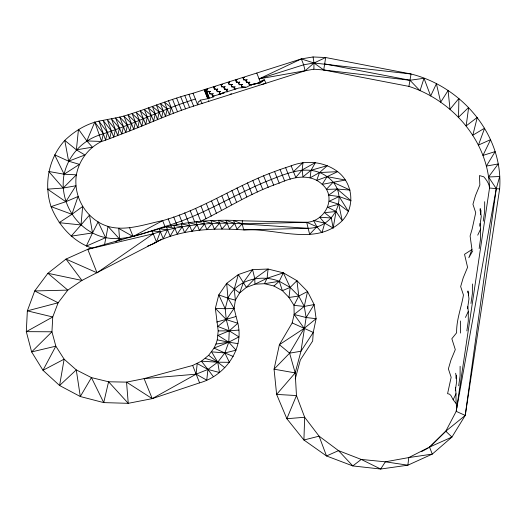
<?xml version="1.0" encoding="UTF-8"?>
<svg xmlns="http://www.w3.org/2000/svg" width="526" height="526" viewBox="0 0 526 526"><rect width="100%" height="100%" fill="white"/><g stroke="black" fill="none" stroke-linecap="round" stroke-linejoin="round"><path stroke-width="0.79" d="M456.778 407.472C455.391 400.865 456.568 394.013 455.332 387.314M460.125 366.287L460.086 375.985L458.679 385.755M467.785 306.619L468.311 311.418L468.272 321.123L466.864 330.893M472.401 283.987L472.368 293.692L470.961 303.463M479.982 223.524L480.586 229.126L480.554 238.824L479.147 248.594M484.683 201.695L484.65 211.393L483.236 221.163M263.105 80.465L257.082 83.351L250.849 84.89L258.082 83.239L263.861 79.722L264.46 79.906L265.919 83.233L197.664 104.845C171.7 112.781 147.149 124.484 121.762 133.959C115.062 136.523 108.441 139.311 101.59 141.461C88.44 147.839 78.985 160.463 76.388 174.829C73.522 193.121 82.352 212.175 98.092 221.893C118.074 234.55 141.737 224.865 162.633 220.644C198.401 210.637 229.579 189.971 263.592 175.809C272.646 172.127 281.837 168.8 291.148 165.841C306.454 159.766 324.443 161.732 337.692 171.667C352.9 183.186 355.523 206.711 342.229 220.71C315.935 246.753 275.519 227.587 243.683 229.895C214.424 227.949 183.344 228.902 156.478 241.901L81.944 280.437L67.815 290.115L58.149 302.766L52.738 316.981L51.949 331.788L55.835 346.18L64.133 359.179L76.27 369.896L91.432 377.609L108.58 381.777L126.536 382.126L144.091 378.628L192.654 365.465L201.405 361.184L208.651 355.3L214.029 348.113L215.93 344.07L217.264 339.849L218.191 330.913L215.351 308.321L218.777 294.889L226.68 283.356L238.331 274.559L252.585 269.628L268.089 269.036L283.356 272.843L296.934 280.674L298.768 296.053L294.014 305.363L294.146 314.495L292.18 322.925L279.391 344.681L274.059 369.18L276.623 394.408L286.848 418.722L303.916 440.006L326.521 455.976L352.801 465.924L380.666 469.041L407.874 465.188L432.293 454.096L451.933 437.073L465.234 415.441L499.641 188.952C503.671 135.274 461.874 86.619 411.049 74.002L325.679 57.531L313.049 56.959L301.332 58.919L193.029 93.247C169.471 99.322 147.129 109.158 123.86 116.062C117.022 117.85 110.033 118.935 103.116 120.342C88.493 122.499 75.349 130.284 64.777 140.403C48.734 158.188 43.586 183.929 51.061 206.626C58.386 225.227 72.936 241.815 92.234 248.173M429.505 447.337L445.792 431.208L456.2 411.345L489.528 188.012C488.167 141.159 452.649 100.4 408.919 86.389L411.049 74.002L314.009 63.002L301.332 58.919L259.094 78.88L313.864 69.202L314.009 63.002L313.049 56.959M195.343 99.046C169.425 107.1 144.841 118.705 119.468 128.213C112.801 130.645 106.081 132.94 99.315 135.083C81.688 140.961 68.124 156.09 64.126 174.231C59.596 197.434 71.648 221.952 92.51 232.926C116.581 245.754 141.31 233.879 164.954 226.436C200.722 216.436 231.894 195.764 265.913 181.608C285.059 174.191 307.934 162.836 327.054 176.637C351.421 193.588 335.187 227.87 308.164 228.317L242.216 223.879C212.28 221.617 181.924 224.918 153.237 233.781L97.021 272.79L65.993 259.088L81.944 280.437L47.899 273.29L67.815 290.115L34.723 290.944L58.149 302.766L27.352 310.846L52.738 316.981L26.3 331.65L51.949 331.788L31.632 351.92L55.835 346.18L42.981 370.297L64.133 359.179L59.583 385.512L76.27 369.896L80.3 396.532L91.432 377.609L103.721 402.607L108.58 381.777L128.252 403.324L126.536 382.126L152.224 398.636L196.132 374.164L207.941 369.436L217.731 362.204L224.832 352.959L228.764 342.196L229.257 330.841L226.272 319.604L225.213 308.755L218.777 294.889L227.962 298.15L235.378 300.149L239.626 292.929L243.466 282.344L252.585 269.628L254.762 278.629L254.946 284.185L246.385 287.367L239.626 292.929L226.68 283.356L227.962 298.15L225.213 308.755L215.351 308.321L226.272 319.604L237.837 323.26C244.34 349.58 224.687 375.939 199.61 382.862L152.224 398.636L128.252 403.324L103.721 402.607L80.3 396.532L59.583 385.512L42.981 370.297L31.632 351.92L26.3 331.65L27.352 310.846L34.723 290.944L47.899 273.29L65.993 259.088L87.77 249.311L152.08 230.881C181.187 221.729 211.978 218.947 242.355 220.815L306.697 222.307C324.963 221.485 337.396 197.303 322.214 184.37C310.103 172.982 292.745 176.992 279.201 183.133C251.435 192.424 226.89 208.539 200.761 221.268L195.619 208.414M308.164 228.317L243.683 229.895L242.216 223.879L242.355 220.815M467.87 292.495L467.949 290.944L468.982 298.781L467.575 308.486M480.113 210.979L480.231 208.644L481.257 216.482L479.857 226.187M283.356 272.843L279.26 281.285L282.383 290.674L288.984 297.46L298.768 296.053L307.539 291.503L304.265 306.421L294.146 314.495L306.139 317.526L314.147 304.554L304.265 306.421L294.014 305.363L288.984 297.46L290.161 287.406L279.26 281.285L264.446 283.711L273.914 285.993L282.383 290.674L290.161 287.406L296.934 280.674L307.539 291.503L314.147 304.554L316.113 318.69L304.212 328.342L279.391 344.681L289.602 353.163L295.198 372.901L276.623 394.408L296.467 395.559L286.848 418.722L304.666 417.263L303.916 440.006L319.091 436.159L326.521 455.976L338.501 450.631L361.237 459.435L380.666 469.041L385.354 461.815L408.781 457.574L432.293 454.096L429.525 447.074L445.792 431.208L451.933 437.073L429.525 447.074L408.781 457.574L407.874 465.188L385.354 461.815L361.237 459.435L352.801 465.924L338.501 450.631L319.091 436.159L304.666 417.263L296.467 395.559L295.198 372.901L300.957 351.237L306.139 317.526L304.265 306.421L298.768 296.053L290.161 287.406L283.356 272.843L267.083 278.267L254.946 284.185L264.446 283.711L267.083 278.267L268.089 269.036L254.762 278.629L246.385 287.367L238.331 274.559L234.241 289.063L235.378 300.149L234.063 308.414L226.272 319.604L217.764 326.462L229.257 330.841L238.909 336.903L228.764 342.196L214.029 348.113L224.832 352.959L229.421 362.309L217.731 362.204L201.405 361.184L207.941 369.436L206.744 380.153L196.132 374.164L197.191 363.545L207.941 369.436L219.447 372.507L217.731 362.204L211.597 351.848L224.832 352.959L233.182 356.444M465.234 415.441L496.268 188.643L499.7 176.506L488.536 176.986L496.268 188.643L456.2 411.345L465.234 415.441L445.792 431.208M456.003 378.431L456.476 375.183M468.403 295.323L468.751 292.89M480.448 214.647L481.034 210.591M455.292 390.779L456.7 381.074L455.674 373.236M313.864 69.202L323.707 69.978L325.679 57.531L314.009 63.002L303.647 64.79L259.094 78.88M104.523 244.814L108.047 226.41L119.461 238.916L121.552 240.053M333.136 228.054L331.301 217.974L319.69 217.218L324.739 223.169L321.938 232.729L316.849 226.732L313.601 220.499L324.739 223.169L333.136 228.054L336.075 211.498L327.777 207.244L338.744 204.18L348.409 211.367L339.125 196.527L328.704 195.172L337.192 189.051L350.132 190.09L333.076 182.272L322.214 184.37L327.054 176.637L337.692 171.667L319.538 172.541L310.11 177.847L311.05 170.266L315.442 162.521L302.154 169.957L295.783 177.44L291.148 165.841M101.59 141.461L103.346 133.788L98.954 121.177L107.383 132.453L109.645 138.673L111.413 131.079L107.278 119.534L115.444 129.666L117.732 135.53L119.468 128.213L115.582 117.949L123.485 126.727L125.78 132.473L127.489 125.201L123.86 116.062L131.487 123.643L129.791 130.948L127.489 125.201L119.724 117.068L123.485 126.727L121.762 133.959L119.468 128.213L111.433 118.731L115.444 129.666L113.695 137.102L111.413 131.079L103.116 120.342L107.383 132.453L105.601 140.133L103.346 133.788L94.779 122.039L86.849 140.929L92.412 147.188L76.388 149.838L64.777 140.403L68.636 161.193L79.439 164.368L64.126 174.231L48.721 171.456L63.166 188.052L75.915 185.757L65.816 201.721L51.061 206.626L71.904 214.306L82.641 206.501L81.011 224.95L71.148 236.174L92.51 232.926L98.092 221.893L105.627 237.686L86.271 246.161L92.51 232.926L89.453 215.127L81.011 224.95L59.129 222.676L71.904 214.306L78.039 196.52L65.816 201.721L47.511 189.143L63.166 188.052L76.388 174.829L64.126 174.231L54.619 154.822L68.636 161.193L84.883 154.973L76.388 149.838L78.486 129.212L86.849 140.929L101.59 141.461L94.779 122.039M295.25 378.884L300.353 359.909L312.661 341.032L313.259 332.419L316.113 318.69L306.139 317.526M261.415 84.679L305.113 70.8L314.009 63.002L323.707 69.978L409.978 80.268L424.002 78.282L420.024 90.755L409.978 80.268L324.601 63.87M499.641 188.952L489.528 188.012C489.265 183.752 486.53 179.905 483.769 176.795L479.449 175.579L479.857 185.001L475.491 195.54L472.94 204.272L475.721 212.688L472.131 229.086L470.106 235.996L471.967 249.508L468.83 257.733L472.795 250.79M477.726 235.161L480.586 229.126M465.451 317.461L468.311 311.418M455.989 403.422L453.169 399.753L456.029 393.718M295.198 372.901L274.059 369.18L289.602 353.163L304.212 328.342L294.146 314.495M213.78 96.843L207.369 98.783L200.228 100.183L199.591 101.216L198.315 101.847L197.664 104.845L193.029 93.247M147.326 246.24L154.164 243.512L155.025 242.151M164.086 227.804L164.954 226.436L162.633 220.644L133.078 236.522L118.758 228.429L119.678 240.494M488.536 176.986L498.207 163.954L486.34 166.084L495.17 151.606L482.96 155.413L490.627 139.627L478.436 145.084L484.637 128.173L472.815 135.208L477.279 117.397L466.154 125.885L468.659 107.442L458.527 117.219L458.889 98.441L450.006 109.296L448.086 90.511L440.683 102.195L436.409 83.766L430.656 95.995L424.002 78.282M242.216 223.879L237.002 229.224L233.524 220.525L242.216 223.879L306.697 222.307L316.849 226.732L309.636 234.326L306.697 222.307M293.462 171.64L303.002 162.587L302.154 169.957L302.976 176.828L311.05 170.266L327.363 165.637L319.538 172.541L316.678 180.425L327.054 176.637L345.516 180.07L333.076 182.272L326.317 189.399L337.192 189.051L351.125 200.847L339.125 196.527L329.204 201.261L338.744 204.18L342.229 220.71L336.075 211.498L324.529 212.695L331.301 217.974M273.914 285.993L279.26 281.285C260.975 274.026 237.048 279.569 227.962 298.15L234.063 308.414L237.837 323.26L229.257 330.841L218.02 335.417L228.764 342.196L236.042 350.191L224.832 352.959M115.759 241.921L119.461 238.916M258.923 84.035L264.46 79.906M471.967 249.508L464.53 254.314L467.575 267.3L463.209 277.833L460.658 286.571L463.439 294.987C461.394 307.69 456.331 319.729 456.627 332.774L451.841 338.724L455.292 349.593L450.927 360.132L448.382 368.871L451.157 377.28L447.573 393.678L449.46 394.132L450.848 395.407L453.169 399.753M154.164 243.512L161.633 239.126M421.622 451.571L428.072 448.106M251.665 84.587L245.925 87.428L238.955 87.974L226.206 92.004M212.997 96.199L219.191 94.437L225.608 91.826M219.191 94.437L224.858 92.563L218.375 94.305M204.476 90.446L206.067 89.939M204.765 91.169L206.356 90.669M205.055 91.892L206.646 91.392M205.344 92.622L206.935 92.116M205.633 93.345L207.224 92.839M205.922 94.069L207.514 93.562M206.212 94.792L207.809 94.292M206.501 95.522L208.099 95.015M206.79 96.245L208.388 95.739M207.08 96.968L208.677 96.462M207.369 97.691L208.967 97.192M235.957 88.815L234.839 89.164L234.149 87.428L235.148 86.783L233.715 87.237L234.405 88.979M243.794 87.316L245.228 86.862L244.228 87.5M251.126 84.995L252.565 84.541M230.059 94.272L231.493 93.819M235.839 316.58L216.751 322.05M153.237 233.781L87.77 249.311L97.021 272.79M251.421 84.535L258.082 83.239M289.602 353.163L300.957 351.237L313.259 332.419L292.18 322.925M215.93 344.07L228.764 342.196L237.962 343.642M196.132 374.164L144.091 378.628L152.224 398.636M238.87 330.072L229.257 330.841L218.191 330.913M225.213 308.755L234.063 308.414M323.707 69.978L408.919 86.389M217.264 339.849L228.764 342.196M205.245 358.423L217.731 362.204L224.819 367.694M208.651 355.3L217.731 362.204M207.941 369.436L213.392 376.682M200.228 100.183L202.168 103.398M256.78 73.081L260.548 82.503M285.611 167.643L290.247 179.241M280.082 169.543L284.717 181.141M274.559 171.542L279.201 183.133M269.062 173.626L273.698 185.224M263.592 175.809L268.227 187.407M227.508 91.485L226.818 89.749L227.817 89.104L226.384 89.558L227.311 91.879M258.161 178.071L262.796 189.669M221.413 93.74L220.177 93.806L219.487 92.063L220.486 91.425L219.053 91.879L219.98 94.193M252.776 180.418L257.418 192.016M247.45 182.844L252.085 194.442M205.778 89.216L209.256 97.915L207.658 98.421L204.187 89.722M204.982 89.466L208.75 98.888M208.533 100.591L208.822 101.314M242.19 185.343L246.825 196.941M237.002 187.913L241.638 199.505M231.9 190.543L236.536 202.142M188.933 94.424L193.614 106.134M226.89 193.239L231.525 204.838M184.843 95.633L189.584 107.501M221.88 195.935L226.601 207.757M180.747 96.869L185.56 108.902M176.664 98.138L181.536 110.335M216.778 198.572L221.591 210.624M172.581 99.434L177.518 111.795M211.59 201.142L216.502 213.424M168.504 100.768L173.508 113.281M206.33 203.641L211.334 216.16M201.004 206.067L206.1 218.823M190.188 210.676L194.798 222.202M184.718 212.852L188.755 222.952M179.215 214.943L182.68 223.609M173.698 216.942L176.907 224.97M168.169 218.842L171.345 226.785M192.654 365.465L199.61 382.862M129.6 227.824L133.078 236.522M301.332 58.919L303.647 64.79L305.113 70.8M460.375 320.985L460.513 333.083M147.333 117.068L145.695 124.504L140.245 110.874L147.333 117.068M151.284 115.411L149.627 122.814L144.242 109.336L151.284 115.411M143.394 118.758L141.744 126.168L136.234 112.386L143.394 118.758M139.443 120.421L137.773 127.798L132.118 113.662L139.443 120.421M155.242 113.78L153.579 121.158L148.253 107.837L155.242 113.78M159.22 112.176L157.544 119.527L152.284 106.364L159.22 112.176M135.471 122.052L133.788 129.389L127.996 114.905L135.471 122.052M163.211 110.605L161.521 117.923L156.321 104.924L163.211 110.605M167.202 109.053L165.506 116.351L160.371 103.51L167.202 109.053M171.213 107.534L169.504 114.799L164.434 102.123L171.213 107.534M160.384 231.69L156.478 241.901L152.08 230.881L160.384 231.69M167.61 229.829L163.211 238.765L159.227 228.79L167.61 229.829M174.902 228.185L170.154 236.194L166.453 226.93L174.902 228.185M182.252 226.778L177.223 233.985L173.744 225.292L182.252 226.778M189.656 225.601L184.573 232.577L181.095 223.879L189.656 225.601M197.099 224.655L191.977 231.401L188.499 222.702L197.099 224.655M204.581 223.938L199.42 230.454L195.942 221.755L204.581 223.938M212.09 223.458L206.902 229.737L203.424 221.038L212.09 223.458M219.612 223.215L214.404 229.257L210.926 220.558L219.612 223.215M227.147 223.202L221.933 229.014L218.454 220.315L227.147 223.202M234.681 223.425L229.468 229.001L225.989 220.302L234.681 223.425M207.645 88.953L206.212 89.407L207.139 91.728L208.572 91.274L207.343 91.333L206.646 89.598L207.645 88.953M214.976 86.632L213.543 87.086L214.47 89.407L215.903 88.953L214.674 89.012L213.977 87.277L214.976 86.632M222.307 84.311L220.874 84.765L221.801 87.086L223.234 86.632L222.005 86.698L221.308 84.956L222.307 84.311M229.638 81.997L228.205 82.451L229.132 84.765L230.566 84.311L229.336 84.377L228.639 82.635L229.638 81.997M236.97 79.676L235.536 80.13L236.463 82.451L237.897 81.997L236.667 82.056L235.97 80.32L236.97 79.676M244.301 77.355L242.867 77.809L243.794 80.13L245.234 79.676L243.998 79.742L243.301 77.999L244.301 77.355M210.4 91.346L208.967 91.8L209.894 94.121L211.327 93.667L210.098 93.727L209.401 91.991L210.4 91.346M217.731 89.025L216.298 89.479L217.225 91.8L218.658 91.346L217.429 91.412L216.732 89.67L217.731 89.025M225.062 86.711L223.629 87.165L224.556 89.479L225.989 89.025L224.76 89.091L224.063 87.349L225.062 86.711M232.393 84.39L230.96 84.844L231.887 87.165L233.32 86.711L232.091 86.77L231.394 85.034L232.393 84.39M239.725 82.069L238.291 82.523L239.218 84.844L240.652 84.39L239.422 84.456L238.725 82.713L239.725 82.069M247.056 79.755L245.622 80.208L246.549 82.523L247.983 82.069L246.753 82.135L246.056 80.393L247.056 79.755M213.155 93.74L211.722 94.193L212.649 96.514L214.082 96.061L212.846 96.126L212.156 94.384L213.155 93.74M242.479 84.462L241.046 84.916L241.973 87.237L243.406 86.783L242.177 86.849L241.48 85.107L242.479 84.462M249.811 82.148L248.377 82.602L249.304 84.923L250.738 84.462L249.508 84.528L248.811 82.792L249.811 82.148"/></g></svg>
